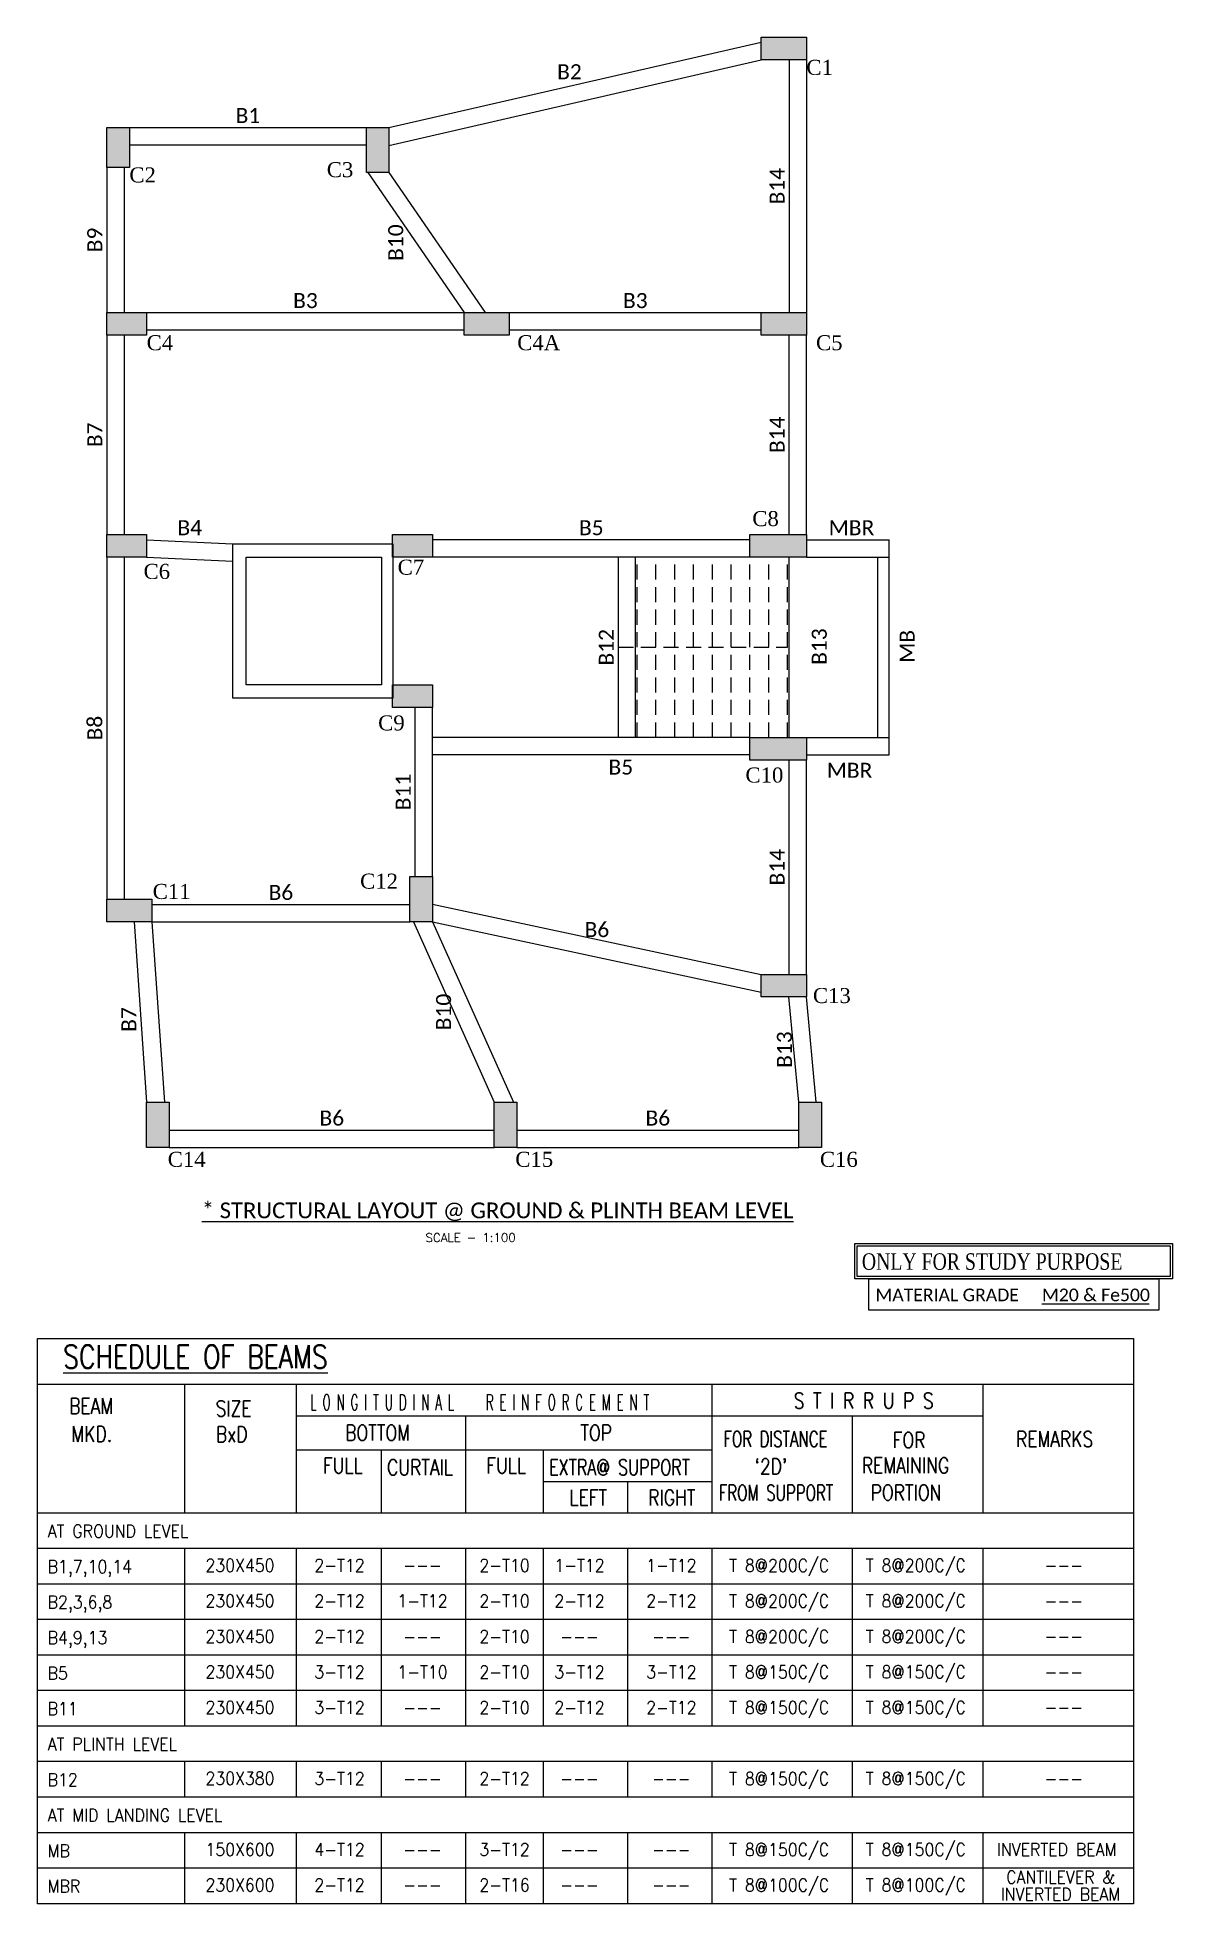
# Model space of a CAD drawing. Extents: x 2157.2 to 2172.3, y 1378.4 to 1403.2.
import ezdxf
from ezdxf.enums import TextEntityAlignment as Align

# ---------------------------------------------------------------- set-up
doc = ezdxf.new("R2010")
doc.units = 0
doc.linetypes.add('HIDDEN', pattern=[0.375, 0.25, -0.125])
for name, color, linetype in [('ARCH__BM_', 253, 'HIDDEN'), ('BAHUBALI_TITLE__BM_', 4, 'CONTINUOUS'), ('BEAM__BM_', 130, 'CONTINUOUS'), ('BEAM_TEXT__BM_', 20, 'CONTINUOUS'), ('BORDER__BM_', 40, 'CONTINUOUS'), ('COLUMN__BM_', 50, 'CONTINUOUS'), ('COLUMN_TEXT__BM_', 7, 'CONTINUOUS'), ('SCHEDULE_TEXT__BM_', 7, 'CONTINUOUS'), ('SLAB_TEXT__BM_', 7, 'CONTINUOUS'), ('SUB_TITLE__BM_', 3, 'CONTINUOUS'), ('TABLE__BM_', 251, 'CONTINUOUS'), ('TEXT1__BM_', 1, 'CONTINUOUS'), ('TITLE__BM_', 6, 'CONTINUOUS'), ('TITLE_TEXT__BM_', 7, 'CONTINUOUS')]:
    doc.layers.add(name, color=color, linetype=linetype)
doc.styles.add('CALIBRI', font='calibri.ttf')
doc.styles.add('GA', font='GARA.TTF')
doc.styles.add('NAME', font='times.ttf')
doc.styles.add('ROMANS', font='romans')
doc.styles.add('RRR', font='romans.shx', dxfattribs={"height": 0.18})

# ---------------------------------------------------------------- blocks, each defined once
blk = doc.blocks.new('R')
at = {"layer": 'BORDER__BM_'}
for points in [[(871.132, 254.446), (878.673, 254.446), (878.673, 253.606), (871.132, 253.606)], [(871.188, 254.39), (878.617, 254.39), (878.617, 253.662), (871.188, 253.662)]]:
    blk.add_lwpolyline(points, close=True, dxfattribs=at)
blk = doc.blocks.new('FHGH')
at = {"layer": 'BAHUBALI_TITLE__BM_'}
blk.add_line((875.277, 253.274), (876.703, 253.274), dxfattribs=at)
at = {"layer": 'BORDER__BM_'}
blk.add_lwpolyline([(872.975, 253.606), (876.83, 253.606), (876.83, 253.19), (872.975, 253.19)], close=True, dxfattribs=at)
at = {"layer": 'SLAB_TEXT__BM_', "style": 'CALIBRI'}
for s, p in [('MATERIAL GRADE  ', (873.063, 253.308)), ('M20 & Fe500', (875.277, 253.308))]:
    blk.add_text(s, height=0.168, dxfattribs=at).set_placement(p)

msp = doc.modelspace()

# ---------------------------------------------------------------- hatches: boundary and pattern name
at = {"layer": 'COLUMN__BM_'}
for points in [[(2166.842, 1402.946), (2166.842, 1403.246), (2167.442, 1403.246), (2167.442, 1402.946)], [(2158.441, 1401.516), (2158.141, 1401.516), (2158.141, 1402.046), (2158.441, 1402.046)], [(2161.892, 1401.446), (2161.592, 1401.446), (2161.592, 1402.046), (2161.892, 1402.046)], [(2158.141, 1399.285), (2158.141, 1399.585), (2158.671, 1399.585), (2158.671, 1399.285)], [(2162.892, 1399.285), (2162.892, 1399.585), (2163.492, 1399.585), (2163.492, 1399.285)], [(2166.842, 1399.285), (2166.842, 1399.585), (2167.442, 1399.585), (2167.442, 1399.285)], [(2158.141, 1396.335), (2158.141, 1396.635), (2158.671, 1396.635), (2158.671, 1396.335)], [(2161.941, 1396.335), (2161.941, 1396.635), (2162.471, 1396.635), (2162.471, 1396.335)], [(2166.692, 1396.335), (2166.692, 1396.635), (2167.442, 1396.635), (2167.442, 1396.335)], [(2161.941, 1394.335), (2161.941, 1394.635), (2162.471, 1394.635), (2162.471, 1394.335)], [(2166.692, 1393.635), (2166.692, 1393.935), (2167.442, 1393.935), (2167.442, 1393.635)], [(2162.471, 1391.485), (2162.171, 1391.485), (2162.171, 1392.085), (2162.471, 1392.085)], [(2158.141, 1391.485), (2158.141, 1391.785), (2158.741, 1391.785), (2158.741, 1391.485)], [(2166.842, 1390.485), (2166.842, 1390.785), (2167.442, 1390.785), (2167.442, 1390.485)], [(2158.971, 1388.485), (2158.671, 1388.485), (2158.671, 1389.085), (2158.971, 1389.085)], [(2163.592, 1388.485), (2163.292, 1388.485), (2163.292, 1389.085), (2163.592, 1389.085)], [(2167.642, 1388.485), (2167.342, 1388.485), (2167.342, 1389.085), (2167.642, 1389.085)]]:
    msp.add_hatch(color=256, dxfattribs=at).paths.add_polyline_path(points, flags=0)

# ---------------------------------------------------------------- linework, layer by layer
at = {"layer": 'ARCH__BM_', "ltscale": 0.8}
for p, q in [((2164.942, 1393.935), (2164.942, 1396.335)), ((2165.192, 1393.935), (2165.192, 1396.335)), ((2165.442, 1393.935), (2165.442, 1396.335)), ((2165.692, 1393.935), (2165.692, 1396.335)), ((2165.942, 1393.935), (2165.942, 1396.335)), ((2166.192, 1393.935), (2166.192, 1396.335)), ((2166.442, 1393.935), (2166.442, 1396.335)), ((2166.692, 1393.935), (2166.692, 1396.335)), ((2166.942, 1393.935), (2166.942, 1396.335)), ((2167.192, 1393.935), (2167.192, 1396.335)), ((2164.942, 1395.135), (2167.192, 1395.135))]:
    msp.add_line(p, q, dxfattribs=at)
at = {"layer": 'BEAM__BM_'}
for p, q in [((2161.892, 1402.046), (2166.842, 1403.182)), ((2161.892, 1401.809), (2166.842, 1402.946)), ((2167.212, 1402.946), (2167.212, 1399.585)), ((2167.442, 1402.946), (2167.442, 1399.585)), ((2158.441, 1402.046), (2161.592, 1402.046)), ((2158.441, 1401.816), (2161.592, 1401.816)), ((2158.141, 1401.516), (2158.141, 1399.585)), ((2158.371, 1401.516), (2158.371, 1399.585)), ((2161.611, 1401.446), (2162.892, 1399.585)), ((2161.892, 1401.446), (2163.173, 1399.585)), ((2158.671, 1399.585), (2162.892, 1399.585)), ((2163.492, 1399.585), (2166.842, 1399.585)), ((2158.141, 1399.285), (2158.141, 1396.635)), ((2158.371, 1399.285), (2158.371, 1396.635)), ((2158.671, 1399.355), (2162.892, 1399.355)), ((2163.492, 1399.355), (2166.842, 1399.355)), ((2167.212, 1396.635), (2167.212, 1399.285)), ((2167.442, 1396.635), (2167.442, 1399.285)), ((2158.671, 1396.565), (2159.817, 1396.51)), ((2166.692, 1396.565), (2162.471, 1396.565)), ((2167.442, 1396.565), (2168.542, 1396.565)), ((2168.542, 1396.335), (2168.542, 1396.565)), ((2158.141, 1396.335), (2158.141, 1391.785)), ((2158.371, 1396.335), (2158.371, 1391.785)), ((2158.671, 1396.335), (2159.817, 1396.28)), ((2166.692, 1396.335), (2162.471, 1396.335)), ((2164.942, 1393.935), (2164.942, 1396.335)), ((2165.172, 1393.935), (2165.172, 1396.335)), ((2167.212, 1393.935), (2167.212, 1396.335)), ((2167.442, 1396.335), (2168.542, 1396.335)), ((2168.392, 1393.935), (2168.392, 1396.335)), ((2168.542, 1393.935), (2168.542, 1396.335)), ((2162.241, 1392.085), (2162.241, 1394.335)), ((2162.471, 1392.085), (2162.471, 1394.335)), ((2166.692, 1393.935), (2162.471, 1393.935)), ((2167.442, 1393.935), (2168.542, 1393.935)), ((2168.542, 1393.705), (2168.542, 1393.935)), ((2166.692, 1393.705), (2162.471, 1393.705)), ((2167.212, 1390.785), (2167.212, 1393.635)), ((2167.442, 1393.705), (2168.542, 1393.705)), ((2167.442, 1390.785), (2167.442, 1393.635)), ((2158.741, 1391.715), (2162.171, 1391.715)), ((2162.471, 1391.721), (2166.842, 1390.785)), ((2158.505, 1391.485), (2158.671, 1389.085)), ((2158.741, 1391.485), (2158.907, 1389.085)), ((2158.741, 1391.485), (2162.171, 1391.485)), ((2162.217, 1391.485), (2163.292, 1389.085)), ((2162.471, 1391.485), (2166.842, 1390.549)), ((2162.471, 1391.485), (2163.546, 1389.085)), ((2167.342, 1389.085), (2167.21, 1390.485)), ((2167.574, 1389.085), (2167.442, 1390.485)), ((2158.971, 1388.715), (2163.292, 1388.715)), ((2163.592, 1388.715), (2167.342, 1388.715)), ((2158.971, 1388.485), (2163.292, 1388.485)), ((2163.592, 1388.485), (2167.342, 1388.485))]:
    msp.add_line(p, q, dxfattribs=at)
at = {"layer": 'BORDER__BM_'}
for p, q in [((2157.218, 1385.335), (2171.791, 1385.335)), ((2171.791, 1383.622), (2157.218, 1383.622))]:
    msp.add_line(p, q, dxfattribs=at)
msp.add_lwpolyline([(2157.218, 1385.943), (2171.791, 1385.943), (2171.791, 1378.428), (2157.218, 1378.428)], close=True, dxfattribs=at)
at = {"layer": 'COLUMN__BM_'}
for points in [[(2166.842, 1402.946), (2166.842, 1403.246), (2167.442, 1403.246), (2167.442, 1402.946)], [(2158.441, 1401.516), (2158.141, 1401.516), (2158.141, 1402.046), (2158.441, 1402.046)], [(2161.892, 1401.446), (2161.592, 1401.446), (2161.592, 1402.046), (2161.892, 1402.046)], [(2158.141, 1399.285), (2158.141, 1399.585), (2158.671, 1399.585), (2158.671, 1399.285)], [(2162.892, 1399.285), (2162.892, 1399.585), (2163.492, 1399.585), (2163.492, 1399.285)], [(2166.842, 1399.285), (2166.842, 1399.585), (2167.442, 1399.585), (2167.442, 1399.285)], [(2158.141, 1396.335), (2158.141, 1396.635), (2158.671, 1396.635), (2158.671, 1396.335)], [(2159.817, 1396.51), (2161.942, 1396.51), (2161.942, 1394.46), (2159.817, 1394.46)], [(2161.941, 1396.335), (2161.941, 1396.635), (2162.471, 1396.635), (2162.471, 1396.335)], [(2166.692, 1396.335), (2166.692, 1396.635), (2167.442, 1396.635), (2167.442, 1396.335)], [(2159.992, 1396.335), (2161.792, 1396.335), (2161.792, 1394.635), (2159.992, 1394.635)], [(2161.941, 1394.335), (2161.941, 1394.635), (2162.471, 1394.635), (2162.471, 1394.335)], [(2166.692, 1393.635), (2166.692, 1393.935), (2167.442, 1393.935), (2167.442, 1393.635)], [(2162.471, 1391.485), (2162.171, 1391.485), (2162.171, 1392.085), (2162.471, 1392.085)], [(2158.141, 1391.485), (2158.141, 1391.785), (2158.741, 1391.785), (2158.741, 1391.485)], [(2166.842, 1390.485), (2166.842, 1390.785), (2167.442, 1390.785), (2167.442, 1390.485)], [(2158.971, 1388.485), (2158.671, 1388.485), (2158.671, 1389.085), (2158.971, 1389.085)], [(2163.592, 1388.485), (2163.292, 1388.485), (2163.292, 1389.085), (2163.592, 1389.085)], [(2167.642, 1388.485), (2167.342, 1388.485), (2167.342, 1389.085), (2167.642, 1389.085)]]:
    msp.add_lwpolyline(points, close=True, dxfattribs=at)
at = {"layer": 'TABLE__BM_'}
for p, q in [((2159.174, 1385.335), (2159.174, 1383.622)), ((2160.659, 1385.335), (2160.659, 1383.622)), ((2166.187, 1385.335), (2166.187, 1383.622)), ((2169.787, 1385.335), (2169.787, 1383.622)), ((2169.787, 1384.912), (2160.659, 1384.912)), ((2162.91, 1384.912), (2162.91, 1383.622)), ((2166.187, 1384.912), (2166.187, 1383.622)), ((2168.049, 1384.912), (2168.049, 1383.622)), ((2160.659, 1384.461), (2162.91, 1384.461)), ((2161.788, 1384.461), (2161.788, 1383.622)), ((2162.91, 1384.461), (2166.187, 1384.461)), ((2163.944, 1384.461), (2163.944, 1383.622)), ((2166.187, 1384.461), (2166.187, 1383.622)), ((2163.944, 1384.042), (2166.187, 1384.042)), ((2165.065, 1384.042), (2165.065, 1383.622)), ((2171.791, 1383.15), (2157.218, 1383.15)), ((2159.174, 1383.15), (2159.174, 1380.789)), ((2160.659, 1383.15), (2160.659, 1380.789)), ((2161.788, 1383.15), (2161.788, 1380.789)), ((2162.91, 1383.15), (2162.91, 1380.789)), ((2163.944, 1383.15), (2163.944, 1380.789)), ((2165.065, 1383.15), (2165.065, 1380.789)), ((2166.187, 1383.15), (2166.187, 1380.789)), ((2166.187, 1383.15), (2166.187, 1380.789)), ((2166.187, 1383.15), (2166.187, 1380.789)), ((2168.049, 1383.15), (2168.049, 1380.789)), ((2169.787, 1383.15), (2169.787, 1380.789)), ((2171.791, 1382.678), (2157.218, 1382.678)), ((2171.791, 1382.206), (2157.218, 1382.206)), ((2171.791, 1381.734), (2157.218, 1381.734)), ((2171.791, 1381.261), (2157.218, 1381.261)), ((2171.791, 1380.789), (2157.218, 1380.789)), ((2171.791, 1380.317), (2157.218, 1380.317)), ((2159.174, 1380.317), (2159.174, 1379.845)), ((2160.659, 1380.317), (2160.659, 1379.845)), ((2161.788, 1380.317), (2161.788, 1379.845)), ((2162.91, 1380.317), (2162.91, 1379.845)), ((2163.944, 1380.317), (2163.944, 1379.845)), ((2165.065, 1380.317), (2165.065, 1379.845)), ((2166.187, 1380.317), (2166.187, 1379.845)), ((2166.187, 1380.317), (2166.187, 1379.845)), ((2166.187, 1380.317), (2166.187, 1379.845)), ((2168.049, 1380.317), (2168.049, 1379.845)), ((2169.787, 1380.317), (2169.787, 1379.845)), ((2171.791, 1379.845), (2157.218, 1379.845)), ((2171.791, 1379.845), (2157.218, 1379.845)), ((2171.791, 1379.372), (2157.218, 1379.372)), ((2159.174, 1379.372), (2159.174, 1378.428)), ((2160.659, 1379.372), (2160.659, 1378.428)), ((2161.788, 1379.372), (2161.788, 1378.428)), ((2162.91, 1379.372), (2162.91, 1378.428)), ((2163.944, 1379.372), (2163.944, 1378.428)), ((2165.065, 1379.372), (2165.065, 1378.428)), ((2166.187, 1379.372), (2166.187, 1378.428)), ((2166.187, 1379.372), (2166.187, 1378.428)), ((2166.187, 1379.372), (2166.187, 1378.428)), ((2168.049, 1379.372), (2168.049, 1378.428)), ((2169.787, 1379.372), (2169.787, 1378.428)), ((2171.791, 1378.9), (2157.218, 1378.9))]:
    msp.add_line(p, q, dxfattribs=at)

# ---------------------------------------------------------------- block references
at = {"layer": 'BAHUBALI_TITLE__BM_', "xscale": 0.5599999999999999, "yscale": 0.5599999999999999, "zscale": 0.5599999999999999}
msp.add_blockref('R', (1680.254, 1244.717), dxfattribs=at)
at = {"layer": 'BAHUBALI_TITLE__BM_'}
msp.add_blockref('FHGH', (1295.297, 1133.131), dxfattribs=at)

# ---------------------------------------------------------------- texts
at = {"layer": 'BEAM_TEXT__BM_', "style": 'CALIBRI'}
for s, p in [('B2', (2164.292, 1402.628)), ('B1', (2160.017, 1402.046)), ('B3', (2160.782, 1399.585)), ('B3', (2165.167, 1399.585)), ('B4', (2159.244, 1396.565)), ('B5', (2164.582, 1396.565)), ('MBR', (2168.042, 1396.565)), ('B5', (2164.975, 1393.382)), ('MBR', (2168.016, 1393.339)), ('B6', (2160.456, 1391.715)), ('B6', (2164.657, 1391.221)), ('B6', (2161.132, 1388.715)), ('B6', (2165.467, 1388.715))]:
    msp.add_text(s, height=0.2, dxfattribs=at).set_placement(p, align=Align.BOTTOM_CENTER)
for s, p in [('B14', (2167.212, 1401.266)), ('B10', (2162.142, 1400.516)), ('B9', (2158.141, 1400.551)), ('B7', (2158.141, 1397.96)), ('B14', (2167.212, 1397.96)), ('B12', (2164.942, 1395.135)), ('B13', (2167.773, 1395.144)), ('MB', (2168.941, 1395.147)), ('B8', (2158.141, 1394.06)), ('B11', (2162.241, 1393.21)), ('B14', (2167.212, 1392.21)), ('B7', (2158.595, 1390.185)), ('B10', (2162.778, 1390.285)), ('B13', (2167.31, 1389.785))]:
    msp.add_text(s, height=0.2, rotation=90, dxfattribs=at).set_placement(p, align=Align.BOTTOM_CENTER)
at = {"layer": 'COLUMN_TEXT__BM_', "style": 'NAME'}
for s, p in [('C1', (2167.442, 1402.946)), ('C2', (2158.441, 1401.516)), ('C3', (2161.066, 1401.586)), ('C4', (2158.671, 1399.285)), ('C4A', (2163.598, 1399.285)), ('C5', (2167.57, 1399.285)), ('C8', (2166.723, 1396.946)), ('C6', (2158.63, 1396.244)), ('C7', (2162.008, 1396.3)), ('C9', (2161.749, 1394.229)), ('C10', (2166.632, 1393.536)), ('C12', (2161.509, 1392.125)), ('C11', (2158.751, 1391.988)), ('C13', (2167.529, 1390.604)), ('C14', (2158.951, 1388.426)), ('C15', (2163.572, 1388.426)), ('C16', (2167.622, 1388.426))]:
    msp.add_text(s, height=0.2, dxfattribs=at).set_placement(p, align=Align.TOP_LEFT)
at = {"layer": 'SCHEDULE_TEXT__BM_', "linetype": 'CONTINUOUS', "style": 'ROMANS', "width": 0.9}
for s, p in [('AT GROUND LEVEL', (2157.355, 1383.297)), ('B1,7,10,14', (2157.355, 1382.825)), ('B2,3,6,8', (2157.355, 1382.353)), ('B4,9,13', (2157.355, 1381.88)), ('B5', (2157.355, 1381.408)), ('B11', (2157.355, 1380.936)), ('AT PLINTH LEVEL', (2157.355, 1380.464)), ('B12', (2157.355, 1379.991)), ('AT MID LANDING LEVEL', (2157.355, 1379.519)), ('MB', (2157.355, 1379.047)), ('MBR', (2157.355, 1378.575))]:
    msp.add_text(s, height=0.17, dxfattribs=at).set_placement(p)
for s, p in [('230X450', (2159.912, 1382.842)), ('2-T12', (2161.235, 1382.841)), ('---', (2162.338, 1382.841)), ('2-T10', (2163.429, 1382.841)), ('1-T12', (2164.425, 1382.841)), ('1-T12', (2165.647, 1382.841)), ('T 8@200C/C', (2167.08, 1382.84)), ('T 8@200C/C', (2168.897, 1382.842)), ('---', (2170.864, 1382.842)), ('230X450', (2159.912, 1382.37)), ('2-T12', (2161.235, 1382.369)), ('1-T12', (2162.338, 1382.369)), ('2-T10', (2163.429, 1382.369)), ('2-T12', (2164.425, 1382.369)), ('2-T12', (2165.647, 1382.369)), ('T 8@200C/C', (2167.08, 1382.367)), ('T 8@200C/C', (2168.897, 1382.369)), ('---', (2170.864, 1382.369)), ('T 8@200C/C', (2167.08, 1381.895)), ('T 8@200C/C', (2168.897, 1381.897)), ('230X450', (2159.912, 1381.897)), ('2-T12', (2161.235, 1381.896)), ('---', (2162.338, 1381.896)), ('2-T10', (2163.429, 1381.896)), ('---', (2164.425, 1381.896)), ('---', (2165.647, 1381.896)), ('---', (2170.864, 1381.897)), ('T 8@150C/C', (2167.08, 1381.423)), ('T 8@150C/C', (2168.897, 1381.425)), ('230X450', (2159.912, 1381.425)), ('3-T12', (2161.235, 1381.424)), ('1-T10', (2162.338, 1381.424)), ('2-T10', (2163.429, 1381.424)), ('3-T12', (2164.425, 1381.424)), ('3-T12', (2165.647, 1381.424)), ('---', (2170.864, 1381.425)), ('230X450', (2159.912, 1380.953)), ('3-T12', (2161.235, 1380.952)), ('2-T10', (2163.429, 1380.952)), ('2-T12', (2164.425, 1380.952)), ('2-T12', (2165.647, 1380.952)), ('T 8@150C/C', (2167.08, 1380.951)), ('T 8@150C/C', (2168.897, 1380.953)), ('---', (2162.338, 1380.952)), ('---', (2170.864, 1380.953)), ('230X380', (2159.912, 1380.009)), ('3-T12', (2161.235, 1380.008)), ('2-T12', (2163.429, 1380.008)), ('T 8@150C/C', (2167.08, 1380.006)), ('T 8@150C/C', (2168.897, 1380.008)), ('---', (2162.338, 1380.008)), ('---', (2164.425, 1380.008)), ('---', (2165.647, 1380.008)), ('---', (2170.864, 1380.008)), ('150X600', (2159.912, 1379.064)), ('4-T12', (2161.235, 1379.063)), ('---', (2162.338, 1379.063)), ('3-T12', (2163.429, 1379.063)), ('---', (2164.425, 1379.063)), ('---', (2165.647, 1379.063)), ('T 8@150C/C', (2167.08, 1379.062)), ('T 8@150C/C', (2168.897, 1379.064)), ('INVERTED BEAM', (2170.769, 1379.064)), ('230X600', (2159.912, 1378.592)), ('2-T12', (2161.235, 1378.591)), ('---', (2162.338, 1378.591)), ('2-T16', (2163.429, 1378.591)), ('---', (2164.425, 1378.591)), ('---', (2165.647, 1378.591)), ('T 8@100C/C', (2167.08, 1378.59)), ('T 8@100C/C', (2168.897, 1378.592)), ('INVERTED BEAM', (2170.819, 1378.468)), ('CANTILEVER &', (2170.823, 1378.696))]:
    msp.add_text(s, height=0.17, dxfattribs=at).set_placement(p, align=Align.CENTER)
at = {"layer": 'SUB_TITLE__BM_', "style": 'ROMANS'}
for s, height, width, p in [('BEAM', 0.2078, 0.8, (2157.642, 1384.941)), ('SIZE', 0.2078, 0.8, (2159.589, 1384.908)), ('L O N G I T U D I N A L   R E I N F O R C E M E N T', 0.20778, 0.55, (2160.848, 1384.991)), ('S T I R R U P S', 0.20778, 0.8, (2167.274, 1385.013)), ('MKD.', 0.2078, 0.8, (2157.671, 1384.57)), ('BxD', 0.2078, 0.8, (2159.593, 1384.567)), ('BOTTOM', 0.2078, 0.8, (2161.311, 1384.586)), ('TOP', 0.2078, 0.8, (2164.438, 1384.586)), ('FOR DISTANCE ', 0.20778, 0.7, (2166.34, 1384.503)), ('FOR', 0.2078, 0.8, (2168.591, 1384.488)), ('REMARKS', 0.2078, 0.8, (2170.23, 1384.502)), ('FULL', 0.2078, 0.8, (2161.016, 1384.15)), ('CURTAIL', 0.2078, 0.8, (2161.867, 1384.126)), ('FULL', 0.2078, 0.8, (2163.188, 1384.15)), ('EXTRA@ SUPPORT', 0.20778, 0.75, (2164.023, 1384.126)), (" `2D'", 0.2078, 0.8, (2166.64, 1384.138)), ('REMAINING ', 0.2078, 0.8, (2168.18, 1384.151)), ('LEFT', 0.2078, 0.8, (2164.292, 1383.724)), ('RIGHT', 0.2078, 0.8, (2165.34, 1383.724)), ('FROM SUPPORT', 0.20778, 0.7, (2166.279, 1383.788)), ('PORTION', 0.2078, 0.8, (2168.297, 1383.791))]:
    msp.add_text(s, height=height, dxfattribs=dict(at, width=width)).set_placement(p)
at = {"layer": 'TEXT1__BM_', "style": 'GA', "width": 0.9}
msp.add_text('ONLY FOR STUDY PURPOSE', height=0.21952, dxfattribs=at).set_placement((2168.179, 1386.857))
at = {"layer": 'TITLE__BM_', "style": 'ROMANS', "width": 0.8}
msp.add_text('%%uSCHEDULE OF BEAMS', height=0.30623, dxfattribs=at).set_placement((2157.562, 1385.549))
at = {"layer": 'TITLE_TEXT__BM_'}
for s, height, style, p in [('%%U* STRUCTURAL LAYOUT @ GROUND & PLINTH BEAM LEVEL', 0.21, 'CALIBRI', (2159.405, 1387.542)), ('SCALE - 1:100', 0.1152, 'RRR', (2162.378, 1387.227))]:
    msp.add_text(s, height=height, dxfattribs=dict(at, style=style)).set_placement(p)

doc.saveas('drawing.dxf')
